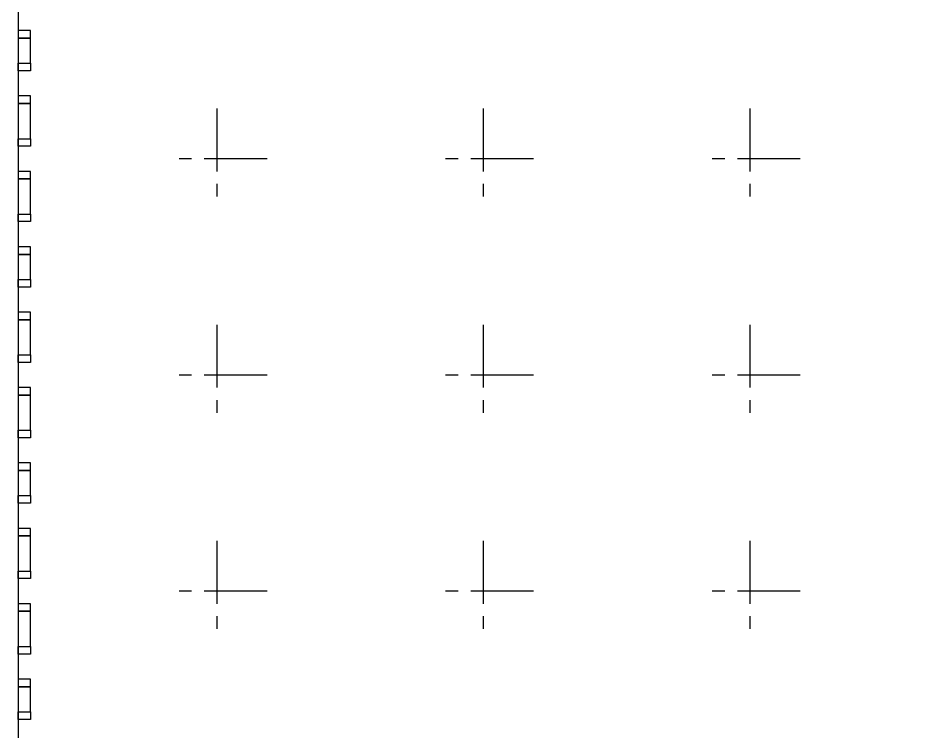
# Model space of a CAD drawing. Extents: x -356 to -83, y -298 to -106.
# Drawn here: x -271.08 to -253.13, y -268.93 to -254.73 of the extents above; entities that cross this region are included whole.
import ezdxf

# ---------------------------------------------------------------- set-up
doc = ezdxf.new("R2010")
doc.units = 0
doc.header["$MEASUREMENT"] = 0
doc.linetypes.add('CENTER', pattern=[2, 1.25, -0.25, 0.25, -0.25])
doc.layers.get('0').update_dxf_attribs({"linetype": 'CONTINUOUS'})
doc.layers.add('CENTER', color=1, linetype='CENTER')
doc.layers.add('half_bottom', color=4, linetype='CONTINUOUS')

msp = doc.modelspace()

# ---------------------------------------------------------------- linework, layer by layer
for points in [[(-271.07544, -282.58225), (-226.07544, -282.58225), (-226.07544, -219.58225), (-271.07544, -219.58225)], [(-271.07544, -255.13225), (-271.07544, -255.63225), (-270.82544, -255.63225), (-270.82544, -255.13225)], [(-271.07544, -256.43225), (-271.07544, -257.13225), (-270.82544, -257.13225), (-270.82544, -256.43225)], [(-271.07544, -257.93225), (-271.07544, -258.63225), (-270.82544, -258.63225), (-270.82544, -257.93225)], [(-271.07544, -259.43225), (-271.07544, -259.93225), (-270.82544, -259.93225), (-270.82544, -259.43225)], [(-271.07544, -260.73225), (-271.07544, -261.43225), (-270.82544, -261.43225), (-270.82544, -260.73225)], [(-271.07544, -262.23225), (-271.07544, -262.93225), (-270.82544, -262.93225), (-270.82544, -262.23225)], [(-271.07544, -263.73225), (-271.07544, -264.23225), (-270.82544, -264.23225), (-270.82544, -263.73225)], [(-271.07544, -265.03225), (-271.07544, -265.73225), (-270.82544, -265.73225), (-270.82544, -265.03225)], [(-271.07544, -266.53225), (-271.07544, -267.23225), (-270.82544, -267.23225), (-270.82544, -266.53225)], [(-271.07544, -268.03225), (-271.07544, -268.53225), (-270.82544, -268.53225), (-270.82544, -268.03225)]]:
    msp.add_lwpolyline(points, close=True)
at = {"layer": 'CENTER'}
for p, q in [((-267.12544, -256.53225), (-267.12544, -258.53225)), ((-261.82544, -256.53225), (-261.82544, -258.53225)), ((-256.52544, -256.53225), (-256.52544, -258.53225)), ((-266.12544, -257.53225), (-268.12544, -257.53225)), ((-260.82544, -257.53225), (-262.82544, -257.53225)), ((-255.52544, -257.53225), (-257.52544, -257.53225)), ((-267.12544, -260.83225), (-267.12544, -262.83225)), ((-261.82544, -260.83225), (-261.82544, -262.83225)), ((-256.52544, -260.83225), (-256.52544, -262.83225)), ((-266.12544, -261.83225), (-268.12544, -261.83225)), ((-260.82544, -261.83225), (-262.82544, -261.83225)), ((-255.52544, -261.83225), (-257.52544, -261.83225)), ((-267.12544, -265.13225), (-267.12544, -267.13225)), ((-261.82544, -265.13225), (-261.82544, -267.13225)), ((-256.52544, -265.13225), (-256.52544, -267.13225)), ((-266.12544, -266.13225), (-268.12544, -266.13225)), ((-260.82544, -266.13225), (-262.82544, -266.13225)), ((-255.52544, -266.13225), (-257.52544, -266.13225))]:
    msp.add_line(p, q, dxfattribs=at)
at = {"layer": 'half_bottom'}
for points in [[(-270.82544, -255.13225), (-270.82544, -254.98225), (-271.07544, -254.98225), (-271.07544, -255.13225)], [(-270.82544, -255.63225), (-270.82544, -255.78225), (-271.07544, -255.78225), (-271.07544, -255.63225)], [(-270.82544, -256.43225), (-270.82544, -256.28225), (-271.07544, -256.28225), (-271.07544, -256.43225)], [(-270.82544, -257.13225), (-270.82544, -257.28225), (-271.07544, -257.28225), (-271.07544, -257.13225)], [(-270.82544, -257.93225), (-270.82544, -257.78225), (-271.07544, -257.78225), (-271.07544, -257.93225)], [(-270.82544, -258.63225), (-270.82544, -258.78225), (-271.07544, -258.78225), (-271.07544, -258.63225)], [(-270.82544, -259.43225), (-270.82544, -259.28225), (-271.07544, -259.28225), (-271.07544, -259.43225)], [(-270.82544, -259.93225), (-270.82544, -260.08225), (-271.07544, -260.08225), (-271.07544, -259.93225)], [(-270.82544, -260.73225), (-270.82544, -260.58225), (-271.07544, -260.58225), (-271.07544, -260.73225)], [(-270.82544, -261.43225), (-270.82544, -261.58225), (-271.07544, -261.58225), (-271.07544, -261.43225)], [(-270.82544, -262.23225), (-270.82544, -262.08225), (-271.07544, -262.08225), (-271.07544, -262.23225)], [(-270.82544, -262.93225), (-270.82544, -263.08225), (-271.07544, -263.08225), (-271.07544, -262.93225)], [(-270.82544, -263.73225), (-270.82544, -263.58225), (-271.07544, -263.58225), (-271.07544, -263.73225)], [(-270.82544, -264.23225), (-270.82544, -264.38225), (-271.07544, -264.38225), (-271.07544, -264.23225)], [(-270.82544, -265.03225), (-270.82544, -264.88225), (-271.07544, -264.88225), (-271.07544, -265.03225)], [(-270.82544, -265.73225), (-270.82544, -265.88225), (-271.07544, -265.88225), (-271.07544, -265.73225)], [(-270.82544, -266.53225), (-270.82544, -266.38225), (-271.07544, -266.38225), (-271.07544, -266.53225)], [(-270.82544, -267.23225), (-270.82544, -267.38225), (-271.07544, -267.38225), (-271.07544, -267.23225)], [(-270.82544, -268.03225), (-270.82544, -267.88225), (-271.07544, -267.88225), (-271.07544, -268.03225)], [(-270.82544, -268.53225), (-270.82544, -268.68225), (-271.07544, -268.68225), (-271.07544, -268.53225)]]:
    msp.add_lwpolyline(points, close=True, dxfattribs=at)

doc.saveas('drawing.dxf')
